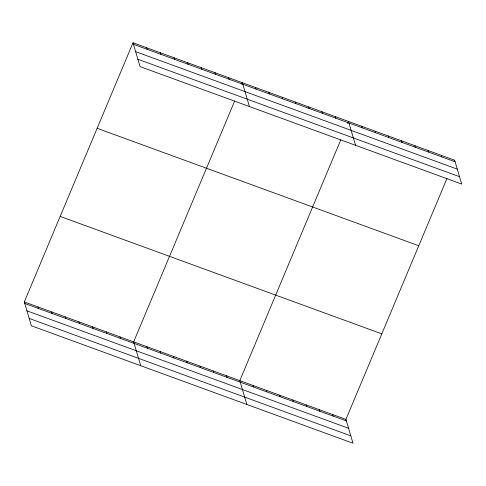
<?xml version="1.0" encoding="UTF-8"?>
<svg xmlns="http://www.w3.org/2000/svg" width="486" height="486" viewBox="0 0 486 486"><rect width="100%" height="100%" fill="white"/><g stroke="black" fill="none" stroke-linecap="round" stroke-linejoin="round"><path stroke-width="0.73" d="M446.95 178.55L345.935 419.388L353 443.232L31.365 325.778L24.3 301.934L133 42.768L454.635 160.222L461.7 184.066L140.065 66.612L133 42.768M234.671 101.027L133.656 341.865L140.721 365.709M241.785 84.06L242.356 82.705L249.421 106.549M340.808 139.792L239.798 380.629L246.858 404.474M347.642 123.499L348.498 121.464L355.558 145.308M454.07 161.583L454.635 160.222M133.456 44.305L455.09 161.759M135.637 51.662L457.271 169.122M137.884 59.249L459.519 176.71M97.127 128.292L418.768 245.752M60.173 216.41L381.808 333.864M24.3 301.934L345.935 419.388M24.756 303.471L346.39 420.925M26.937 310.827L348.571 428.288M29.184 318.415L350.819 435.869M441.367 155.38L441.823 156.917M428.099 150.532L428.555 152.069M414.837 145.691L415.287 147.228M401.57 140.843L402.019 142.38M388.302 136.001L388.757 137.538M375.034 131.153L375.49 132.69M361.766 126.311L362.222 127.848M335.231 116.616L335.686 118.153M321.963 111.774L322.418 113.311M308.695 106.926L309.151 108.463M295.427 102.084L295.883 103.621M282.159 97.236L282.615 98.773M268.892 92.395L269.347 93.932M255.624 87.547L256.079 89.084M332.667 414.546L333.123 416.083M228.687 77.711L229.143 79.248M319.399 409.698L319.855 411.235M215.019 72.718L215.474 74.255M306.137 404.856L306.587 406.393M201.35 67.724L201.805 69.261M292.87 400.008L293.319 401.545M187.681 62.737L188.131 64.273M279.602 395.167L280.058 396.698M174.006 57.743L174.462 59.28M266.334 390.319L266.79 391.856M160.337 52.749L160.793 54.286M253.066 385.471L253.522 387.008M146.669 47.762L147.124 49.293M226.531 375.781L226.986 377.318M213.263 370.94L213.719 372.476M199.995 366.092L200.451 367.629M186.727 361.25L187.183 362.787M173.459 356.402L173.915 357.939M160.192 351.56L160.647 353.091M146.924 346.712L147.38 348.249M119.987 336.877L120.443 338.414M106.319 331.883L106.774 333.42M92.65 326.89L93.105 328.427M78.981 321.896L79.431 323.433M65.306 316.908L65.762 318.445M51.638 311.915L52.093 313.452M37.969 306.921L38.424 308.458"/></g></svg>
